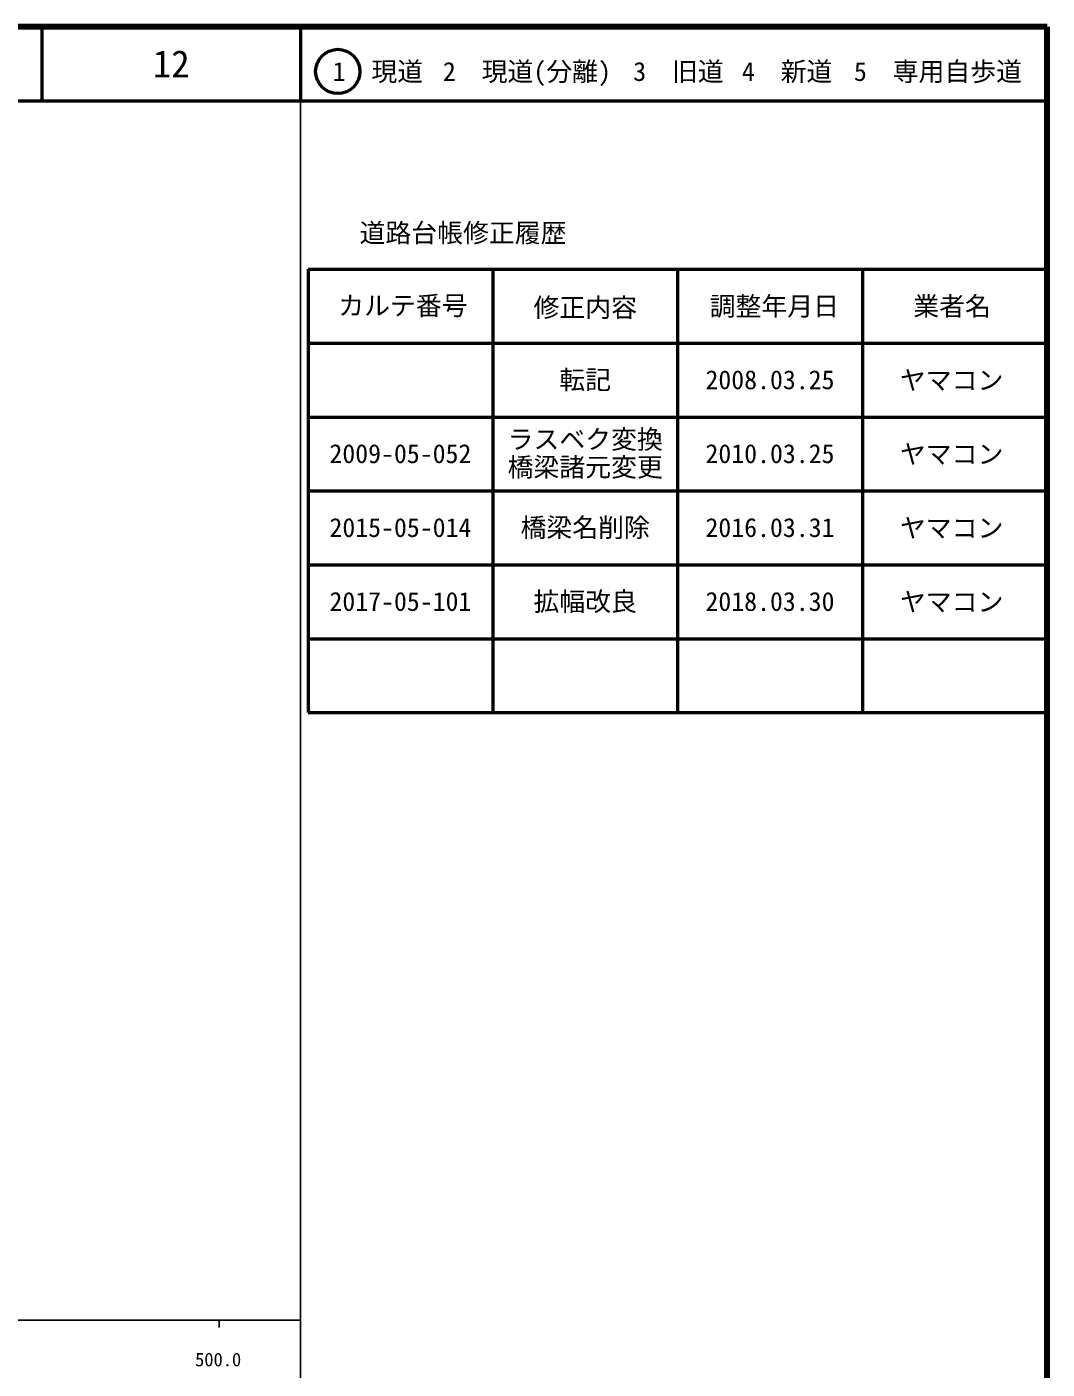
# Model space of a CAD drawing. Units: millimetres on the paper, enlarged 1000 times. Extents: x 40000 to 680000, y 20000 to 380000.
# Drawn here: x 541960 to 680000, y 198357 to 380000 of the extents above; entities that cross this region are included whole.
import ezdxf
from ezdxf.enums import TextEntityAlignment as Align

# ---------------------------------------------------------------- set-up
doc = ezdxf.new("R2010")
doc.units = ezdxf.units.MM
doc.header["$LTSCALE"] = 1000
for name, color, linetype, lineweight in [('M-TTL', 2, 'Continuous', 13), ('M-TTL-BAND', 7, 'Continuous', 25), ('M-TTL-FRAM', 2, 'Continuous', 50), ('M-TTL-LINE', 7, 'Continuous', 50)]:
    doc.layers.add(name, color=color, linetype=linetype, lineweight=lineweight)
doc.layers.add('M-TTL-TXT', color=7, linetype='Continuous')
doc.styles.add('ＭＳ ゴシック', font='')
doc.styles.get('ＭＳ ゴシック').set_extended_font_data('MS Gothic')

msp = doc.modelspace()

# ---------------------------------------------------------------- linework, layer by layer
at = {"layer": 'M-TTL', "lineweight": 140}
for p, q in [((680000, 380000), (40000, 380000)), ((680000, 20000), (680000, 380000))]:
    msp.add_line(p, q, dxfattribs=at)
at = {"layer": 'M-TTL-BAND'}
for p, q in [((579000, 20000), (579000, 370000)), ((40000, 205000), (579000, 205000)), ((568000, 205000), (568000, 204000))]:
    msp.add_line(p, q, dxfattribs=at)
at = {"layer": 'M-TTL-FRAM'}
for p, q in [((580000, 347197), (580000, 287197)), ((580000, 347197), (680000, 347197)), ((580000, 287197), (680000, 287197))]:
    msp.add_line(p, q, dxfattribs=at)
at = {"layer": 'M-TTL-LINE'}
for p, q in [((543997, 380000), (543997, 370000)), ((579000, 380000), (579000, 370000)), ((40000, 370000), (680000, 370000)), ((605000, 347197), (605000, 287197)), ((630000, 347197), (630000, 287197)), ((655000, 347197), (655000, 287197)), ((580000, 337197), (680000, 337197)), ((580000, 327197), (680000, 327197)), ((580000, 317197), (680000, 317197)), ((580000, 307197), (680000, 307197)), ((580000, 297197), (680000, 297197))]:
    msp.add_line(p, q, dxfattribs=at)
msp.add_circle((584031, 373958), 3000, dxfattribs=at)

# ---------------------------------------------------------------- texts
at = {"layer": 'M-TTL-BAND', "style": 'ＭＳ ゴシック'}
msp.add_text('500.0', height=1833, dxfattribs=at).set_placement((567844, 198195), align=Align.BOTTOM_CENTER)
at = {"layer": 'M-TTL-TXT', "style": 'ＭＳ ゴシック'}
for s, height, p in [('12', 3666, (561497, 375000)), ('1\u3000現道', 2566, (589448, 373958)), ('2\u3000現道(分離)', 2566, (609619, 373958)), ('3\u3000旧道', 2566, (630121, 373958)), ('4\u3000新道', 2566, (644824, 373958)), ('5\u3000専用自歩道', 2566, (665228, 373958)), ('道路台帳修正履歴', 2566, (600968, 352113)), ('カルテ番号', 2566, (592839, 342277)), ('修正内容', 2566, (617509, 342023)), ('調整年月日', 2566, (643089, 342197)), ('業者名', 2566, (667134, 342197)), ('転記', 2566, (617500, 332245)), ('2008.03.25', 2566, (642500, 332245)), ('ヤマコン', 2566, (667077, 332189)), ('ラスベク変換', 2566, (617500, 324190)), ('2009-05-052', 2566, (592500, 322245)), ('2010.03.25', 2566, (642500, 322245)), ('ヤマコン', 2566, (667077, 322189)), ('橋梁諸元変更', 2566, (617500, 320423)), ('2015-05-014', 2566, (592500, 312245)), ('橋梁名削除', 2566, (617500, 312245)), ('2016.03.31', 2566, (642500, 312245)), ('ヤマコン', 2566, (667077, 312189)), ('2017-05-101', 2566, (592500, 302245)), ('拡幅改良', 2566, (617500, 302245)), ('2018.03.30', 2566, (642500, 302245)), ('ヤマコン', 2566, (667077, 302189))]:
    msp.add_text(s, height=height, dxfattribs=at).set_placement(p, align=Align.MIDDLE_CENTER)

doc.saveas('drawing.dxf')
